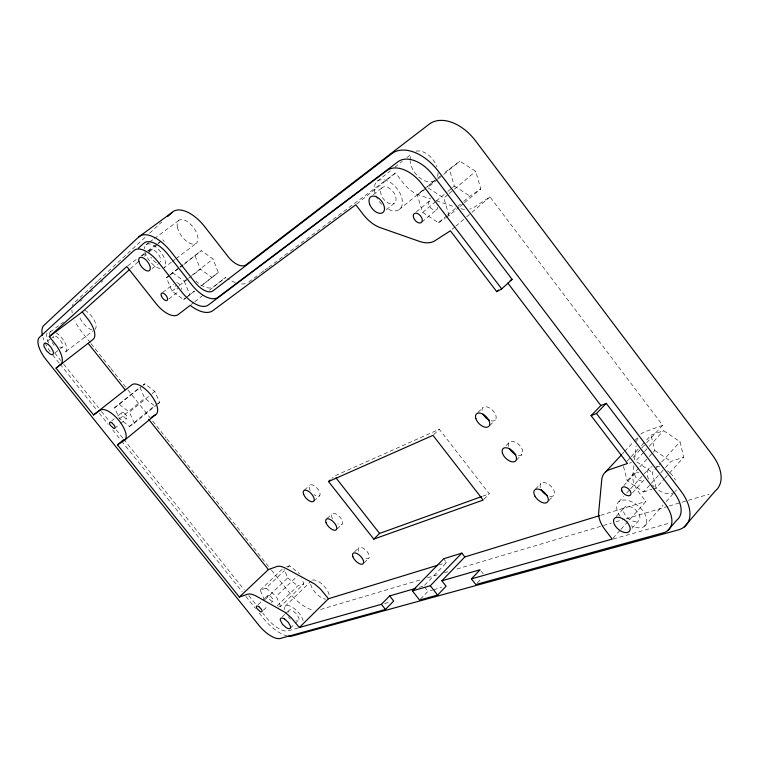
<?xml version="1.0" encoding="UTF-8"?>
<svg xmlns="http://www.w3.org/2000/svg" width="759" height="759" viewBox="0 0 759 759"><rect width="100%" height="100%" fill="white"/><g stroke="black" fill="none" stroke-linecap="round" stroke-linejoin="round"><path stroke-width="0.57" stroke-dasharray="3.79 2.85" d="M633.879 465.808L632.816 475.172A27.191 16.176 40.1 0 0 638.926 492.354L645.852 501.443L620.824 529.45M634.543 459.963L636.146 445.922M644.495 526.215L663.1 505.143M666.193 501.633L673.945 492.847M631.953 528.368L638.736 520.721A9.81 5.655 40.6 0 0 631.953 507.41A9.81 5.655 40.6 0 0 624.353 513.72A9.81 5.655 40.6 0 0 638.736 520.721M613.006 538.207L620.046 530.332M652.977 488.995L656.127 487.999L664.002 479.204M664.789 478.322L668.726 473.929M669.514 473.047L683.679 457.212L680.055 441.719L663.594 430.647L651.061 435.173L645.492 441.207M623.49 466.434L627.19 480.713L643.499 491.984L650.558 484.128M651.345 483.265L659.979 473.663M660.757 472.791L664.685 468.426M665.472 467.553L670.965 461.444L683.679 457.212M616.232 516.481L624.581 507.221M632.522 492.752L644.087 479.963A5.626 3.34 40.7 0 1 635.919 477.506A5.626 3.34 40.7 0 1 638.784 472.392M656.127 487.999L652.275 472.449L661.004 462.791M661.801 461.908L680.055 441.719M618.851 501.746L623.556 496.557M626.697 493.103L629.837 489.64M630.615 488.777L643.177 474.954M643.964 474.081L649.457 468.037M627.19 480.713L639.031 467.753M639.818 466.889L648.499 457.392M649.287 456.529L652.446 453.076M653.233 452.212L654.808 450.485L651.061 435.173M623.87 485.57L635.691 472.629M643.632 452.373L635.644 461.064L652.275 472.449M644.429 451.501L648.423 447.155M649.22 446.292L663.594 430.647M627.181 461.026L630.368 457.582M631.165 456.719L638.328 448.967M641.507 445.514L644.695 442.07M633.091 457.402L641.089 448.73M641.886 447.857L645.89 443.522M646.687 442.658L662.692 425.306L490.02 196.904L474.347 207.112A31.015 19.99 51 0 1 469.812 209M622.342 453.92L623.936 452.212M624.733 451.358L633.471 441.956M634.268 441.093L637.446 437.677M477.402 582.865L482.107 577.874M548.956 500.542L553.596 495.636M535.484 489.157L540.93 483.474M420.353 599.249L427.981 591.337L432.516 590.056M424.632 585.189L446.586 562.533L443.654 558.776M483.91 499.289L489.27 493.824L439.309 429.281L334.501 476.016L331.949 478.398M516.433 460.115L521.964 454.499M506.12 445.542L509.308 442.364M364.045 562.855L368.902 558.045M290.299 628.243L294.473 624.126M295.317 623.3L298.657 620.008M489.764 425.467L495.39 419.945M282.263 616.868L284.777 614.41M285.621 613.585L288.98 610.312M354.538 551.859L358.609 547.884M278.6 607.001L280.583 606.375L303.837 583.842L301.759 578.804M285.052 606.384L311.218 580.967M277.13 605.853L297.803 585.853L303.837 583.842M477.876 412.517L482.733 407.82M280.583 606.375L276.285 596.289L297.177 576.185M263.42 610.189L268.193 605.587M271.38 602.523L272.965 600.995M433.768 434.575L439.309 429.281M337.214 528.833L342.167 524.099M258.174 604.648L263.752 599.306M264.549 598.538L267.747 595.483M265.346 599.363L287.718 577.922L283.961 568.927M264.521 600.16L260.185 590.141L266.02 588.14L284.454 570.569M287.803 567.371L289.483 565.778L299.691 573.766M260.185 590.141L283.543 567.922M326.901 518.653L331.863 513.947M313.875 501.063L319.719 495.608M97.503 281.295L74.04 302.955A27.722 12.201 52.1 0 0 72.314 305.839M98.376 280.498L146.164 236.381M149.646 233.174L161.809 221.951M304.387 490.115L309.425 485.466M80.35 301.361L82.076 299.777M90.757 291.826L92.494 290.232M101.165 282.282L102.901 280.697M130.396 268.762L139.144 260.916M144.4 256.21L146.155 254.644M149.656 251.504L157.53 244.445M158.413 243.658L161.041 241.305M452.193 229.256L454.897 226.95M455.798 226.173L465.703 217.7M466.605 216.932L471.102 213.08M472.003 212.311L490.02 196.904M423.655 189.693L417.27 194.94L422.678 212.397L438.455 222.757L446.558 215.898M447.449 215.139L462.762 202.198M463.664 201.439L469.963 196.107L480.779 188.915L475.76 171.335L459.821 161.202L442.82 173.953M446.207 217.643L459.062 207.302M459.973 206.533L463.588 203.469M464.489 202.7L480.779 188.915M187.264 296.741L183.602 299.596L171.999 291.143L166.439 277.775L169.029 275.602M169.902 274.872L179.001 267.728M421.938 221.97L436.359 209.892M184.01 264.35L201.325 250.688L213.023 258.999L218.336 272.453L201.002 286.02M422.678 212.397L435.334 201.856M436.235 201.097L447.089 192.065M447.99 191.306L451.605 188.298M452.516 187.549L454.318 186.04L449.205 168.707M449.11 215.727L443.787 198.023L448.227 194.313M449.119 193.573L453.559 189.873M454.451 189.124L475.76 171.335M416.312 211.941L429.879 200.68M437.526 179.532L427.715 187.596L443.787 198.023M438.417 178.792L442.877 175.13M443.768 174.399L459.821 161.202M129.438 426.425L154.608 405.809L144.789 398.285L139.931 387.346L114.543 407.782L119.58 418.759L129.438 426.425L134.371 423.171L156.961 404.661M157.863 403.921L159.675 402.441L154.817 391.407L144.893 383.845L143.233 385.012M399.168 209.617L423.721 189.446M424.632 188.706L434.641 180.49A17.599 11.186 52 0 1 419.784 177.843A17.599 11.186 52 0 1 410.173 161.259M427.308 186.695L441.909 174.703M114.628 428.38L119.827 424.148M120.69 423.446L126.744 418.513M386.322 209.75L394.3 203.241A9.895 6.044 51.8 0 0 389.595 188.384A9.895 6.044 51.8 0 0 381.065 194.456A9.895 6.044 51.8 0 0 394.3 203.241M119.58 418.759L144.789 398.285M134.371 423.171L129.353 412.109L151.183 394.367M152.094 393.627L154.817 391.407M111.706 420.828L114.305 418.721M117.778 415.913L122.114 412.393M114.543 407.782L142.161 386.046M143.072 385.306L144.893 383.845M373.362 194.683L382.289 187.52M356.721 204.019L395.543 172.948L402.82 182.502A27.419 17.286 52 0 0 419.718 195.31L430.856 198.981M377.403 181.116L390.306 170.832M394.917 167.16L402.289 161.278M406.9 157.597L411.511 153.925M183.602 299.596L185.367 298.202M186.259 297.509L194.399 291.133M191.078 304.625L193.83 302.471M194.75 301.75L203.915 294.539M209.427 290.223L225.935 277.253L213.677 286.712A22.182 11.195 52.3 0 1 196.012 281.228M200.841 286.105L218.336 272.453M188.175 296.029L194.589 291.02M168.859 299.018L178.906 291.238M172.492 272.699L184.257 281.209L186.116 279.777M191.676 275.479L213.023 258.999M171.999 291.143L178.422 286.19M179.342 285.479L187.606 279.103M188.517 278.392L200.452 269.189L211.989 277.452M162.578 292.49L173.583 284.027M65.881 351.588L93.158 330.791M179.93 267.026L201.325 250.688M166.439 277.775L169.21 275.65M170.139 274.948L179.38 267.88M180.31 267.177L183.08 265.062M54.866 352.907L59.553 349.339M60.492 348.628L62.371 347.205M171.401 262.159L164.001 267.775A14.611 7.135 52.9 0 0 157.863 248.715A14.611 7.135 52.9 0 0 144.514 248.743M172.321 261.457L175.101 259.35M176.031 258.648L196.382 243.212M152.113 268.553L159.959 262.633M47.134 341.351L50.9 338.514M51.849 337.812L53.737 336.389M50.217 331.996L59.705 324.89M60.654 324.178L63.5 322.053M127.759 265.821L137.227 258.772M141.013 255.954L146.696 251.722M147.635 251.02L157.104 243.962M158.052 243.259L160.899 241.144M142.113 255.84L147.369 251.922M148.242 251.267L149.997 249.958M145.946 244.806L148.755 242.728M149.684 242.036L153.422 239.265M154.362 238.573L178.669 220.546M248.743 282.054L260.109 273.601M261.058 272.898L263.895 270.792M264.844 270.081L267.69 267.974M268.629 267.272L289.473 251.779M290.412 251.077L395.543 172.948M417.27 194.94L425.818 188.925M157.141 404.13L159.675 402.441M438.455 222.757L445.239 218.279M662.692 425.306L644.695 431.89A30.844 18.833 40.2 0 0 640.624 434.262M286.513 566.85L289.483 565.778M482.629 496.225L489.27 493.824M629.42 463.199L631.497 462.487M643.499 491.984L651.924 489.327M438.711 564.943L446.586 562.533M600.597 515.314L645.852 501.443M320.592 609.458L421.691 579.459M427.364 577.77L438.73 574.402M444.404 572.713L447.81 571.707M456.899 569.003L602.295 525.854M603.433 525.513L611.384 523.16M615.928 521.803L625.008 519.109M626.147 518.776L668.176 506.3M669.305 505.959L709.067 494.166M419.262 587.343L423.816 586.033M298.259 627.987L288.031 630.871A20.645 8.558 46.5 0 1 266.523 617.76L262.823 613.13M384.604 603.595L390.287 601.982M433.645 589.734L441.567 587.494M613.158 539.023L670.102 522.942M436.425 200.812L455.372 207.055M84.78 310.232L87.038 311.674A12.391 5.446 52.2 0 1 94.79 321.418L95.719 323.998A12.391 5.446 52.2 0 1 95.036 329.359M454.318 186.04L469.963 196.107M56.062 332.84L57.561 333.827A12.552 5.275 52 0 1 65.435 343.685L66.422 346.275A12.552 5.275 52 0 1 62.836 351.986M654.808 450.485L670.965 461.444M119.381 404.386L129.353 412.109M287.718 577.922L297.803 585.853M266.02 588.14L276.285 596.289M54.828 353.106L60.748 360.516M63.709 364.216L98.499 407.706M101.459 411.406L108.86 420.657M116.26 429.917L122.93 438.237M123.67 439.167L244.322 589.999M248.762 595.549L256.163 604.8M52.684 354.965L59.354 363.295M60.094 364.216L96.365 409.547M99.325 413.247L108.214 424.347M112.655 429.898L120.795 440.078M121.535 441.007L242.206 591.802M245.907 596.422L255.527 608.452M259.236 613.082L263.677 618.632A27.381 11.357 46.5 0 0 288.458 636.175M90.312 342.717L82.209 332.546A27.722 12.201 52.1 0 1 74.885 320.791M91.052 343.637L107.247 363.978M107.987 364.908L110.197 367.679M110.937 368.599L127.132 388.94M127.873 389.87L166.164 437.952M166.904 438.873L270.735 569.25M271.475 570.17L289.881 593.282A27.02 11.746 46.4 0 0 313.514 610.208M424.509 586.916L427.981 591.337M162.787 239.73L164.219 241.561M481.329 571.366L483.208 573.776M184.257 281.209L189.797 294.729M195.101 255.878L200.452 269.189M303.126 620.758L302.433 618.519A12.419 5.237 46.2 0 0 294.777 608.927L292.329 607.209A12.438 5.237 46.2 0 0 284.578 609.61M310.678 584.231L311.342 586.46A12.258 5.408 46.1 0 0 318.789 595.834L321.218 597.504A12.277 5.417 46.1 0 0 325.658 599.155M288.714 612.086A6.85 2.884 46.2 0 1 292.993 610.786L296.864 614.249L298.942 618.243A6.85 2.884 46.2 0 1 295.925 620.16M290.488 619.192A12.419 5.237 46.2 0 1 288.344 616.801M59.563 346.967A6.916 2.903 52 0 0 62.665 344.263L60.246 339.861L56.536 336.598A6.916 2.903 52 0 0 53.234 338.097M54.117 345.269A12.552 5.275 52 0 1 52.229 342.622M49.307 335.07A12.552 5.275 52 0 1 53.225 331.512M156.401 262.605A8.064 3.937 52.9 0 1 150.851 257.178M149.2 252.121A8.064 3.937 52.9 0 1 155.823 251.447A8.064 3.937 52.9 0 1 160.557 261.751M160.092 268.553A14.611 7.135 52.9 0 1 144.855 251.552M381.786 204.389A17.931 10.958 51.8 0 1 379.68 179.997A17.931 10.958 51.8 0 1 401.976 198.592A17.931 10.958 51.8 0 1 386.075 207.966M620.169 516.329A17.78 10.247 40.6 0 1 625.179 500.01A17.78 10.247 40.6 0 1 646.478 518.188A17.78 10.247 40.6 0 1 631.241 525.769M437.639 207.33A5.655 3.548 50.8 0 1 433.588 209.92A5.655 3.548 50.8 0 1 428.702 204.057A5.655 3.548 50.8 0 1 431.88 200.423M177.786 289.027A4.478 2.192 52.1 0 1 176.961 288.278M175.585 286.418A4.478 2.192 52.1 0 1 175.13 285.431M176.705 282.509A4.478 2.192 52.1 0 1 181.031 287.006M181.287 287.946A4.478 2.192 52.1 0 1 181.135 289.397M50.208 351.654A28.102 11.802 51.9 0 1 42.94 337.385M48.652 343.04A21.186 8.899 51.9 0 1 46.992 332.888M636.687 441.434A30.844 18.833 40.2 0 1 637.864 437.839M464.499 209.351A31.015 19.99 51 0 1 459.888 208.507M245.29 283.648A33.045 17.229 52.3 0 1 239.218 283.686M235.281 282.566A33.045 17.229 52.3 0 1 227.672 278.506M312.395 580.151A12.277 5.417 46.1 0 1 318.562 581.612L321.019 583.291A12.258 5.408 46.1 0 1 328.533 592.779L329.197 595.028A12.277 5.417 46.1 0 1 329.216 596.897M91.943 329.823A12.391 5.446 52.2 0 1 89.875 329.017L87.636 327.584A12.391 5.446 52.2 0 1 79.97 317.945M410.116 160.329A17.599 11.186 52 0 1 411.406 154.665M416.046 151.193A17.599 11.186 52 0 1 436.937 166.79M438.047 172.71A17.599 11.186 52 0 1 437.127 177.435M674.723 491.974A17.457 10.465 40 0 1 655.823 488.274M654.125 486.785A17.457 10.465 40 0 1 652.56 485.181M648.499 479.052A17.457 10.465 40 0 1 651.934 466.633M655.994 466.168A17.457 10.465 40 0 1 662.711 467.971M667.522 470.836A17.457 10.465 40 0 1 669.324 472.288M670.169 473.066A17.457 10.465 40 0 1 675.453 480.03M676.402 489.811A17.457 10.465 40 0 1 675.387 491.339M72.247 312.936A27.722 12.201 52.1 0 1 71.877 309.976M358.552 551.214A7.239 3.416 45.8 0 1 362.157 547.694A7.239 3.416 45.8 0 1 369.263 555.626A7.239 3.416 45.8 0 1 364.396 557.751M332.613 518.862A7.248 3.444 46.6 0 1 334.444 513.359A7.248 3.444 46.6 0 1 342.337 521.148A7.248 3.444 46.6 0 1 337.746 523.928M310.241 490.485A7.258 3.463 47.3 0 1 312.385 484.916A7.258 3.463 47.3 0 1 320.061 493.492A7.258 3.463 47.3 0 1 313.932 494.602M481.956 410.543A8.766 5.019 45.3 0 1 488.122 407.26A8.766 5.019 45.3 0 1 496.035 416.065A8.766 5.019 45.3 0 1 491.206 420.847M508.777 446.719A8.766 4.981 44.2 0 1 513.568 441.548A8.766 4.981 44.2 0 1 522.534 450.144A8.766 4.981 44.2 0 1 517.695 455.277M540.313 487.686A8.776 4.924 42.9 0 1 545.294 482.809A8.776 4.924 42.9 0 1 554.26 491.415A8.776 4.924 42.9 0 1 549.231 496.263M123.859 412.763L123.176 412.431A3.852 1.641 50.4 0 0 122.379 415.382L125.681 418.465A3.852 1.641 50.4 0 0 126.487 415.524L123.859 412.763M270.033 595.891L269.312 595.502A3.795 1.594 46.7 0 0 268.069 597.826L271.399 600.967A3.795 1.594 46.7 0 0 272.652 598.652L270.033 595.891M177.378 227.178A14.393 7.343 53.1 0 0 194.636 244.056A14.393 7.343 53.1 0 0 190.689 224.294A14.393 7.343 53.1 0 0 177.378 227.178"/><path stroke-width="1.14" d="M684.172 527.012L715.101 491.092A40.161 24.63 39.5 0 0 712.293 454.916L475.504 140.794A40.407 26.337 51.8 0 0 429.186 124.182L246.134 264.768A17.732 9.326 52.3 0 1 228.013 256.551L204.807 226.799A32.229 16.451 53 0 0 172.236 212.321L138.688 236.988L43.908 325.355A28.102 11.802 51.9 0 0 42.39 335.25M667.673 530.636L676.857 520.057A30.853 18.178 40.1 0 0 674.172 492.809L606.261 403.361L600.862 405.534L591.09 415.638L627.494 463.474L609.667 469.603A31.489 18.387 40.8 0 0 601.735 479.916L598.68 512.534A27.751 15.778 40.7 0 0 605.132 529.839L612.219 539.08L471.424 578.88L475.836 584.525L663.205 532.846A31.024 18.055 40.2 0 0 664.837 503.388L596.47 413.494L591.09 415.638M605.654 471.87L621.545 454.774M471.424 578.88L480.077 569.753L441.861 580.806L446.102 586.214L437.62 595.065L419.585 600.046L412.403 590.91L443.654 558.776L461.851 553.112L464.831 556.935L599.468 515.665M441.861 580.806L464.831 556.935M596.47 413.494L606.261 403.361M412.403 590.91L430.315 585.758L461.851 553.112M138.48 248.108L143.688 243.335A24.677 12.049 52.7 0 1 168.185 254.749L191.752 284.767A26.261 13.216 52.1 0 0 218.108 297.272L397.972 161.771A31.062 19.449 51.6 0 1 432.934 175.044L512.145 279.388L501.708 288.904L421.938 184.029A31.242 19.326 51.5 0 0 386.948 170.547L208.383 304.976A26.385 13.102 52 0 1 182.027 292.319L158.337 262.178A24.791 11.945 52.6 0 0 133.831 250.631L39.411 337.366A21.271 8.804 51.8 0 0 46.138 359.709L258.819 625.217A20.721 8.472 46.5 0 0 280.327 638.461L385.449 609.458L393.693 601.024L389.661 595.91L381.397 604.325L299.34 627.522L291.314 617.76L285.251 612.466L256.703 596.356A21.205 8.71 46.7 0 0 247.453 594.259L239.351 597.048L117.465 444.84L123.878 439.565M299.34 627.522L328.457 598.747L437.582 565.284M330.241 479.973L328.533 481.557L373.789 539.118L379.585 533.425L481.519 496.623M239.351 597.048L268.392 569.601L276.674 566.565A20.901 9.042 46.6 0 1 286.001 568.434L314.539 583.927L320.564 589.107L328.457 598.747M167.891 216.334L172.236 212.321M124.372 440.4A19.364 8.074 50.4 0 0 119.068 420.685A19.364 8.074 50.4 0 0 100.197 410.183L93.528 414.945L56.062 368.162L60.843 364.149A19.544 8.093 51.9 0 0 54.781 343.485L49.297 336.626L126.81 266.532L156.031 303.572A22.552 10.844 52 0 0 178.28 314.511L190.158 305.346A33.624 16.707 52 0 0 212.833 310.649L355.8 204.759L363.257 214.493A27.998 16.878 51.7 0 0 380.363 227.681L419.461 241.39A31.679 19.525 50.8 0 0 435.011 240.688L450.4 230.793L496.728 291.665L498.464 290.09M49.297 336.626L82.238 311.911L129.514 269.549M56.062 368.162L93.215 339.33A19.26 8.387 52.1 0 0 87.617 318.685L82.238 311.911M93.528 414.945L131.971 384.728A19.079 8.377 50.5 0 1 150.851 394.86A19.079 8.377 50.5 0 1 155.718 414.575L124.372 440.4L117.465 444.84M151.269 417.478L155.728 414.575M510.143 280.507L512.145 279.388M496.728 291.665L501.708 288.904M328.533 481.557L432.972 435.334L483.141 500.067L373.789 539.118M389.661 595.91L415.847 588.339M284.587 618.993L288.467 622.484L290.564 626.488A6.878 2.856 46.3 0 1 286.276 627.712L282.424 624.249L280.327 620.264A6.878 2.856 46.3 0 1 284.597 619.002M88.253 343.485L125.064 389.699M148.593 419.224L268.392 569.601M381.397 604.325L385.449 609.458M430.315 585.758L437.62 595.065M335.952 477.866L379.585 533.425M507.856 283.126L600.862 405.534M288.458 636.175A27.381 11.357 46.5 0 0 292.149 636.023L678.195 529.943A40.929 24.117 40.1 0 0 680.728 490.798L438.313 171.211A41.204 25.806 51.6 0 0 391.805 153.669L213.042 290.811A18.017 9.07 52.1 0 1 194.921 282.244L171.259 252.083A32.732 15.986 52.7 0 0 138.688 236.988M489.375 420.192A8.766 5.019 45.3 0 1 483.075 414.148M515.845 454.594A8.766 4.981 44.2 0 1 509.545 448.541M547.362 495.542A8.776 4.924 42.9 0 1 541.063 489.489M111.696 422.621L111.023 422.279A3.871 1.613 50.4 0 0 110.264 425.211L113.575 428.323A3.871 1.613 50.4 0 0 114.343 425.401L111.696 422.621M258.857 606.612L258.136 606.213A3.814 1.565 46.7 0 0 256.921 608.509L260.261 611.678A3.814 1.565 46.7 0 0 261.485 609.382L258.857 606.612M48.339 344.529L47.096 343.704A6.945 2.875 51.9 0 0 44.069 346.436L46.498 350.81L50.189 354.073A6.945 2.875 51.9 0 0 53.253 351.398L50.815 346.996L48.339 344.529M621.887 490.988A5.664 3.311 40.9 0 0 630.169 495.352A5.664 3.311 40.9 0 0 626.668 487.62A5.664 3.311 40.9 0 0 621.887 490.988M614.524 524.659A9.867 5.607 40.7 0 0 628.926 531.765A9.867 5.607 40.7 0 0 622.076 518.406A9.867 5.607 40.7 0 0 614.524 524.659M413.437 217.216A5.702 3.51 50.7 0 0 421.036 222.729A5.702 3.51 50.7 0 0 418.854 214.294A5.702 3.51 50.7 0 0 413.437 217.216M161.401 295.991A4.507 2.163 52 0 0 167.027 300.441A4.507 2.163 52 0 0 164.618 294.018A4.507 2.163 52 0 0 161.401 295.991M369.51 203.763A9.952 5.996 51.7 0 0 382.783 212.634A9.952 5.996 51.7 0 0 377.982 197.748A9.952 5.996 51.7 0 0 369.51 203.763M138.878 261.457A8.102 3.899 52.8 0 0 148.565 270.972A8.102 3.899 52.8 0 0 146.06 260.024A8.102 3.899 52.8 0 0 138.878 261.457M475.817 418.494A8.804 5 45.3 0 0 487.885 427.023A8.804 5 45.3 0 0 484.166 414.936A8.804 5 45.3 0 0 475.817 418.494M502.42 453.028A8.804 4.952 44.2 0 0 514.545 461.643A8.804 4.952 44.2 0 0 510.968 449.755A8.804 4.952 44.2 0 0 502.42 453.028M326.095 522.828A7.267 3.416 46.6 0 0 335.668 530.152A7.267 3.416 46.6 0 0 331.968 520.579A7.267 3.416 46.6 0 0 326.095 522.828M303.628 494.356A7.277 3.444 47.3 0 0 313.163 501.623A7.277 3.444 47.3 0 0 309.368 491.908A7.277 3.444 47.3 0 0 303.628 494.356M352.859 556.755A7.258 3.397 45.8 0 0 362.479 564.146A7.258 3.397 45.8 0 0 358.893 554.734A7.258 3.397 45.8 0 0 352.859 556.755M534.829 495.931A8.814 4.905 43 0 0 547.41 502.173A8.814 4.905 43 0 0 540.977 490.058A8.814 4.905 43 0 0 534.829 495.931"/></g></svg>
